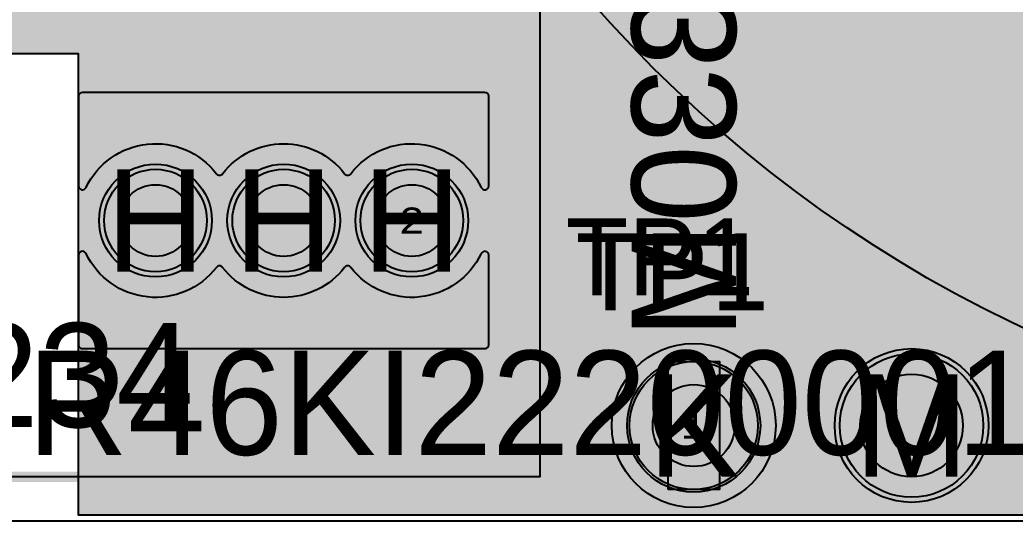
# Model space of a CAD drawing. Extents: x -23 to 289, y -67 to 135.
# Drawn here: x 19.35 to 38.77, y 0.63 to 10.42 of the extents above; entities that cross this region are included whole.
import ezdxf
from ezdxf.enums import TextEntityAlignment as Align

# ---------------------------------------------------------------- set-up
doc = ezdxf.new("R2010")
doc.units = 0
doc.header["$MEASUREMENT"] = 0
for name, color, linetype in [('ASSEMBLY_OUTLINES_TOP', 102, 'CONTINUOUS'), ('ASSEMBLY_PART_NUMBERS_BTM', 191, 'CONTINUOUS'), ('ASSEMBLY_PART_NUMBERS_TOP', 102, 'CONTINUOUS'), ('ASSEMBLY_REF_DES_TOP', 102, 'CONTINUOUS'), ('DRILL_DRAWING', 21, 'CONTINUOUS'), ('GENERATED_SILKSCREEN_TOP', 140, 'CONTINUOUS'), ('MOUNTING_HOLE_PADS_LAYER14', 150, 'CONTINUOUS'), ('MOUNTING_HOLE_PADS_LAYER15', 230, 'CONTINUOUS'), ('MOUNTING_HOLES_LAYER_BOT17', 42, 'CONTINUOUS'), ('MOUNTING_HOLES_LAYER_TOP', 42, 'CONTINUOUS'), ('PART_HOLES_LAYER_BOTTOM', 30, 'CONTINUOUS'), ('PART_HOLES_LAYER_TOP', 30, 'CONTINUOUS'), ('PART_PADS_LAYER_BOTTOM', 230, 'CONTINUOUS'), ('PART_PADS_LAYER_TOP', 150, 'CONTINUOUS'), ('PIN_NUMBERS_BTM', 8, 'CONTINUOUS'), ('PIN_NUMBERS_TOP', 8, 'CONTINUOUS'), ('PLACEMENT_OUTLINES_TOP', 130, 'CONTINUOUS'), ('PLANE_DATA_LAYER_BOTTOM', 230, 'CONTINUOUS'), ('PLANE_DATA_LAYER_TOP', 150, 'CONTINUOUS'), ('PLANE_SHAPES_LAYER_BOTTOM', 230, 'CONTINUOUS'), ('PLANE_SHAPES_LAYER_TOP', 150, 'CONTINUOUS'), ('ROUTE_BORDER', 151, 'CONTINUOUS'), ('SILKSCREEN_OUTLINES_TOP', 150, 'CONTINUOUS'), ('SILKSCREEN_REF_DES_TOP', 150, 'CONTINUOUS'), ('SOLDERMASK_PADS_BTM', 12, 'CONTINUOUS'), ('SOLDERMASK_PADS_TOP', 180, 'CONTINUOUS')]:
    doc.layers.add(name, color=color, linetype=linetype)
doc.styles.add('COURIER_NEW', font='COUR.TTF')
doc.styles.add('VERDANA', font='verdana.TTF')
doc.styles.add('VERIBEST_GERBER_0', font='txt')

msp = doc.modelspace()

# ---------------------------------------------------------------- hatches: boundary and pattern name
at = {"layer": 'MOUNTING_HOLES_LAYER_BOT17'}
h = msp.add_hatch(color=256, dxfattribs=at)
edge = h.paths.add_edge_path()
edge.add_arc((22, 6.5), 0.7, 0, 360)
h = msp.add_hatch(color=256, dxfattribs=at)
edge = h.paths.add_edge_path()
edge.add_arc((24.5, 6.5), 0.7, 0, 360)
h = msp.add_hatch(color=256, dxfattribs=at)
edge = h.paths.add_edge_path()
edge.add_arc((36.75, 2.5), 1, 0, 360)
at = {"layer": 'MOUNTING_HOLES_LAYER_TOP'}
h = msp.add_hatch(color=256, dxfattribs=at)
edge = h.paths.add_edge_path()
edge.add_arc((22, 6.5), 0.7, 0, 360)
h = msp.add_hatch(color=256, dxfattribs=at)
edge = h.paths.add_edge_path()
edge.add_arc((24.5, 6.5), 0.7, 0, 360)
h = msp.add_hatch(color=256, dxfattribs=at)
edge = h.paths.add_edge_path()
edge.add_arc((36.75, 2.5), 1, 0, 360)
at = {"layer": 'PART_HOLES_LAYER_BOTTOM'}
h = msp.add_hatch(color=256, dxfattribs=at)
edge = h.paths.add_edge_path()
edge.add_arc((27, 6.5), 0.7, 0, 360)
h = msp.add_hatch(color=256, dxfattribs=at)
edge = h.paths.add_edge_path()
edge.add_arc((32.5, 2.5), 0.8, 0, 360)
at = {"layer": 'PART_HOLES_LAYER_TOP'}
h = msp.add_hatch(color=256, dxfattribs=at)
edge = h.paths.add_edge_path()
edge.add_arc((27, 6.5), 0.7, 0, 360)
h = msp.add_hatch(color=256, dxfattribs=at)
edge = h.paths.add_edge_path()
edge.add_arc((32.5, 2.5), 0.8, 0, 360)
at = {"layer": 'PLANE_DATA_LAYER_BOTTOM'}
h = msp.add_hatch(color=256, dxfattribs=at)
h.paths.add_polyline_path([(48.75, 22.82624, -0.54958845), (48.64139, 22.75727, 0.11027068), (48.45, 22.8), (47.25, 22.8, 0.41421356), (46.8, 22.35), (46.8, 19.15, 0.41421356), (47.25, 18.7), (48.45, 18.7, 0.11027068), (48.64139, 18.74273, -0.54958845), (48.75, 18.67376), (48.75, 17.5262, -0.41421356), (48.6738, 17.45), (48.1, 17.45, 0.41421356), (47.65, 17), (47.65, 15.6, 0.41421356), (48.1, 15.15), (48.6738, 15.15, -0.41421356), (48.75, 15.0738), (48.75, 14.8262, -0.41421356), (48.6738, 14.75), (43.75001, 14.75, 0.41421356), (43.75, 14.74999), (43.75, 10.3262, -0.41421356), (43.6738, 10.25), (40.25001, 10.25, 0.41421356), (40.25, 10.24999), (40.25, 0.8262, -0.41421356), (40.1738, 0.75), (37.8006, 0.75, -0.75276508), (37.76009, 0.89074, 3.47420515), (35.73991, 0.89074, -0.75276508), (35.6994, 0.75), (33.23034, 0.75, -0.81287158), (33.19987, 0.89604, 4.79227356), (31.80013, 0.89604, -0.81287158), (31.76966, 0.75), (20.5762, 0.75, -0.41421356), (20.5, 0.8262), (20.5, 5.82383, -0.7996942), (20.64503, 5.85652, 0.56041705), (23.18957, 5.58626, -0.49283204), (23.31043, 5.58626, 0.49283254), (25.68957, 5.58626, -0.49283204), (25.81043, 5.58626, 0.7163994), (28.5, 6.5), (28.5, 6.5, 0.7163994), (25.81043, 7.41374, -0.49283204), (25.68957, 7.41374, 0.49283254), (23.31043, 7.41374, -0.49283204), (23.18957, 7.41374, 0.56041705), (20.64503, 7.14348, -0.7996942), (20.5, 7.17617), (20.5, 9.74999, 0.41421356), (20.49999, 9.75), (17.53156, 9.75, -0.19891337), (17.47768, 9.77232), (13.27232, 13.97768, -0.19890996), (13.25, 14.03156), (13.25, 14.03156), (13.25, 23.24999, 0.41421356), (13.24999, 23.25), (11.02711, 23.25, -0.41421356), (10.95091, 23.3262, -0.15784525), (10.96537, 23.37086, 0.32376498), (10.96537, 25.12914, -0.15784525), (10.95091, 25.1738, -0.41421356), (11.02711, 25.25), (13.24999, 25.25, 0.41421356), (13.25, 25.25001), (13.25, 29), (13.25, 29), (11.5, 30.75, 0.20768435), (11.5, 30.75), (0.8262, 30.75, -0.41421356), (0.75, 30.8262), (0.75, 34.4238, -0.41421356), (0.8262, 34.5), (13.21844, 34.5, -0.19891337), (13.27232, 34.47768), (15.47768, 32.27232, -0.19890996), (15.5, 32.21844), (15.5, 32.21844), (15.5, 14.25), (15.5, 14.25), (18.25, 11.5, 0.20768435), (18.25, 11.5), (21.49999, 11.5, 0.41421356), (21.5, 11.50001), (21.5, 14.9238, -0.41421356), (21.5762, 15), (38.24999, 15, 0.41421356), (38.25, 15.00001), (38.25, 23.1738, -0.41421356), (38.3262, 23.25), (48.6738, 23.25, -0.41421356), (48.75, 23.1738)], flags=0)
h.paths.add_polyline_path([(2.75, 32.65, -1), (5.75, 32.65, -1)], flags=0)
h.paths.add_polyline_path([(10.35, 31.15, 0.41421356), (11.25, 32.05), (11.25, 33.25, 0.41421356), (10.35, 34.15), (9.15, 34.15, 0.41421356), (8.25, 33.25), (8.25, 32.05, 0.41421356), (9.15, 31.15)], flags=0)
h.paths.add_polyline_path([(37.75, 10.6, 0.41421356), (38.65, 11.5), (38.65, 13.5, 0.41421356), (37.75, 14.4), (35.75, 14.4, 0.41421356), (34.85, 13.5), (34.85, 11.5, 0.41421356), (35.75, 10.6)], flags=0)
h.paths.add_polyline_path([(41.987, 18.05784, 2.70182867), (39.513, 18.05784, -0.45972627), (39.513, 17.94216, 2.70182867), (41.987, 17.94216, -0.45972627)], flags=0)
h.paths.add_polyline_path([(39.35, 12.5, -1), (43.15, 12.5, -1)], flags=0)
h.paths.add_polyline_path([(43.2, 21.5, -1), (46.3, 21.5, -1)], flags=0)
for points in [[(22, 6.5), (21.03851, 7.74897)], [(22, 6.5), (22.97422, 7.73908)], [(24.5, 6.5), (23.52578, 7.73908)], [(24.5, 6.5), (25.47422, 7.73908)], [(27, 6.5), (26.02578, 7.73908)], [(27, 6.5), (28.11454, 7.61454)], [(22, 6.5), (21.03849, 5.25104)], [(22, 6.5), (22.97422, 5.26092)], [(24.5, 6.5), (23.52578, 5.26092)], [(24.5, 6.5), (25.47422, 5.26092)], [(27, 6.5), (26.02578, 5.26092)], [(27, 6.5), (28.11454, 5.38546)], [(36.75, 2.5), (35.35262, 3.89738)], [(36.75, 2.5), (38.14738, 3.89738)], [(32.5, 2.5), (31.20868, 3.79132)], [(32.5, 2.5), (33.79132, 3.79132)], [(32.5, 2.5), (31.08912, 1.34051)], [(32.5, 2.5), (33.91088, 1.34051)], [(36.75, 2.5), (35.1797, 1.3002)], [(36.75, 2.5), (38.3203, 1.3002)]]:
    msp.add_hatch(color=256, dxfattribs=at).paths.add_polyline_path(points, is_closed=False, flags=0)
at = {"layer": 'PLANE_DATA_LAYER_TOP'}
h = msp.add_hatch(color=256, dxfattribs=at)
h.paths.add_polyline_path([(70, 7.2874, -0.22841273), (69.97127, 7.2278, 0.22841387), (69.5, 6.25), (69.5, 6.25, 0.22841387), (69.97127, 5.2722, -0.22841273), (70, 5.2126), (70, 0.7112, -0.41421356), (69.9238, 0.635), (63.58998, 0.635, -0.80148109), (63.55759, 0.78017, 4.48226814), (61.94241, 0.78017, -0.80148109), (61.91002, 0.635), (52.3262, 0.635, -0.41421356), (52.25, 0.7112), (52.25, 4.99999, 0.41421356), (52.24999, 5), (30.5762, 5, -0.41421356), (30.5, 5.0762), (30.5, 10.99999, 0.41421356), (30.49999, 11), (17.75001, 11, 0.41421356), (17.75, 10.99999), (17.75, 7.92492, -0.55036652), (17.64123, 7.85603, 0.3530344), (15.81043, 7.41374, -0.49283204), (15.68957, 7.41374, 0.49283254), (13.31043, 7.41374, -0.49283204), (13.18957, 7.41374, 0.29413505), (11.66026, 7.96102, -0.48283131), (11.5668, 8.03524), (11.5668, 8.03524, -0.19890996), (11.58912, 8.08912), (12.47768, 8.97768, -0.19891337), (12.53156, 9), (12.99999, 9, 0.41421356), (13, 9.00001), (13, 27.24999, 0.41421356), (12.99999, 27.25), (10.85521, 27.25, -0.67119963), (10.80178, 27.38053, 0.20108106), (11.25, 28.45, 0.16804571), (10.92948, 29.37672, -0.16804414), (10.9132, 29.4238), (10.9132, 29.4238, -0.41421356), (10.9894, 29.5), (14.4238, 29.5, -0.41421356), (14.5, 29.4238), (14.5, 12.75001, 0.41421356), (14.50001, 12.75), (32.4238, 12.75, -0.41421356), (32.5, 12.6738), (32.5, 8.50001, 0.41421356), (32.50001, 8.5), (52.24999, 8.5, 0.41421356), (52.25, 8.50001), (52.25, 23.1738, -0.41421356), (52.3262, 23.25), (61.1738, 23.25, -0.41421356), (61.25, 23.1738), (61.25, 14.75001, 0.41421356), (61.25001, 14.75), (69.9238, 14.75, -0.41421356), (70, 14.6738)], flags=0)
h.paths.add_polyline_path([(53.2, 21.5, -1), (56.3, 21.5, -1)], flags=0)
h.paths.add_polyline_path([(56.35, 12.5, -1), (60.15, 12.5, -1)], flags=0)
h.paths.add_polyline_path([(59.987, 18.05784, 2.70182867), (57.513, 18.05784, -0.45972627), (57.513, 17.94216, 2.70182867), (59.987, 17.94216, -0.45972627)], flags=0)
h.paths.add_polyline_path([(60.85, 12.5, -1), (64.65, 12.5, -1)], flags=0)
h.paths.add_polyline_path([(66, 6.25, -1), (68.5, 6.25, -1)], flags=0)
h.paths.add_polyline_path([(66.25, 2.75, -1), (69.75, 2.75, -1)], flags=0)
for points in [[(28.5, 8.9238, 0.41421356), (28.4238, 9), (20.5762, 9, 0.41421356), (20.5, 8.9238), (20.5, 7.17617, 0.7996942), (20.64503, 7.14348, -0.56041705), (23.18957, 7.41374, 0.49283204), (23.31043, 7.41374, -0.49283254), (25.68957, 7.41374, 0.49283204), (25.81043, 7.41374, -0.56041705), (28.35497, 7.14348, 0.7996942), (28.5, 7.17617)], [(28.5, 5.82383, 0.7996942), (28.35497, 5.85652, -0.56041705), (25.81043, 5.58626, 0.49283204), (25.68957, 5.58626, -0.49283254), (23.31043, 5.58626, 0.49283204), (23.18957, 5.58626, -0.56041705), (20.64503, 5.85652, 0.7996942), (20.5, 5.82383), (20.5, 4.0762, 0.41421356), (20.5762, 4), (28.4238, 4, 0.41421356), (28.5, 4.0762)]]:
    msp.add_hatch(color=256, dxfattribs=at).paths.add_polyline_path(points, flags=0)
for points in [[(22, 6.5), (21.03851, 7.74897)], [(22, 6.5), (22.97422, 7.73908)], [(24.5, 6.5), (23.52578, 7.73908)], [(24.5, 6.5), (25.47422, 7.73908)], [(27, 6.5), (26.02578, 7.73908)], [(27, 6.5), (27.96151, 7.74896)], [(22, 6.5), (21.03849, 5.25104)], [(22, 6.5), (22.97422, 5.26092)], [(24.5, 6.5), (23.52578, 5.26092)], [(24.5, 6.5), (25.47422, 5.26092)], [(27, 6.5), (26.02578, 5.26092)], [(27, 6.5), (27.96149, 5.25103)]]:
    msp.add_hatch(color=256, dxfattribs=at).paths.add_polyline_path(points, is_closed=False, flags=0)
at = {"layer": 'PLANE_SHAPES_LAYER_BOTTOM'}
msp.add_hatch(color=256, dxfattribs=at).paths.add_polyline_path([(48.75, 14.75), (43.75, 14.75), (43.75, 10.25), (40.25, 10.25), (40.25, 0.75), (20.5, 0.75), (20.5, 9.75), (17.5, 9.75), (13.25, 14), (13.25, 34.5), (15.5, 32.25), (15.5, 14.25), (18.25, 11.5), (21.5, 11.5), (21.5, 15), (38.25, 15), (38.25, 23.25), (48.75, 23.25)], flags=0)

# ---------------------------------------------------------------- linework, layer by layer
at = {"layer": 'ASSEMBLY_OUTLINES_TOP', "const_width": 0.2}
msp.add_lwpolyline([(24.25, 27.5, -1), (75.25, 27.5, -1)], format="xyb", close=True, dxfattribs=at)
msp.add_lwpolyline([(9.5, 1.5), (9.5, 11.5), (29.5, 11.5), (29.5, 1.5)], close=True, dxfattribs=at)
at = {"layer": 'ASSEMBLY_OUTLINES_TOP'}
msp.add_lwpolyline([(32, 1.25), (32, 3.75), (33, 3.75), (33, 1.25)], close=True, dxfattribs=at)
msp.add_circle((32.5, 2.5), 1.6, dxfattribs=at)
at = {"layer": 'GENERATED_SILKSCREEN_TOP', "const_width": 0.15}
msp.add_lwpolyline([(70.37159, 12.5, -0.50917501), (29.12841, 12.5), (27.75, 12.5, -0.41421356), (27.74999, 12.5), (27.74999, 14.6062, -0.04862819), (25.67394, 19.09802, 0.00000737), (25.67394, 19.09803, 0.04862812), (27.74999, 14.60622), (27.74999, 30.6589, 0.0000106), (27.75001, 30.65892), (27.75001, 14.6062, 0.02469306), (29.12841, 12.5), (35.275, 12.5), (35.275, 12.5), (29.12842, 12.5, 0.50917484), (70.37158, 12.5)], format="xyb", dxfattribs=at)
msp.add_lwpolyline([(9.5, 1.5), (9.5, 11.5), (29.5, 11.5), (29.5, 1.5)], close=True, dxfattribs=at)
for points in [[(33.2535, 5.076), (33.2415, 5.073), (33.2355, 5.067), (33.231, 5.0565), (33.2295, 5.0445), (33.231, 5.034), (33.2355, 5.0235), (33.2415, 5.016), (33.2535, 5.0145), (33.8385, 5.0145), (33.849, 5.016), (33.858, 5.0235), (33.8625, 5.034), (33.864, 5.0445), (33.8625, 5.0565), (33.858, 5.067), (33.849, 5.073), (33.8385, 5.076), (33.5745, 5.076), (33.5745, 6.4845), (33.573, 6.495), (33.5685, 6.5025), (33.561, 6.507), (33.5505, 6.5085), (33.543, 6.51), (33.5355, 6.51), (33.5295, 6.507), (33.5235, 6.501), (33.231, 6.09), (33.2265, 6.0795), (33.2265, 6.069), (33.231, 6.06), (33.2385, 6.0525), (33.2475, 6.0465), (33.258, 6.0435), (33.264, 6.0435), (33.2685, 6.045), (33.276, 6.054), (33.516, 6.39), (33.516, 5.076), (33.2535, 5.076)], [(30.708, 5.0445), (30.7095, 5.034), (30.717, 5.025), (30.7275, 5.0205), (30.738, 5.019), (30.7485, 5.0205), (30.7575, 5.025), (30.765, 5.034), (30.768, 5.0445), (30.768, 6.453), (31.2435, 6.453), (31.254, 6.456), (31.263, 6.462), (31.2675, 6.4725), (31.269, 6.483), (31.2675, 6.495), (31.263, 6.5055), (31.254, 6.513), (31.2435, 6.5145), (30.231, 6.5145), (30.2205, 6.513), (30.213, 6.5055), (30.207, 6.495), (30.2055, 6.483), (30.207, 6.4725), (30.213, 6.462), (30.2205, 6.456), (30.231, 6.453), (30.708, 6.453), (30.708, 5.0445)], [(32.682, 5.9445), (32.6865, 5.9475), (32.688, 5.955), (32.6925, 5.9625), (32.6925, 5.97), (32.6925, 6.279), (32.6925, 6.2865), (32.688, 6.291), (32.688, 6.2955), (32.6865, 6.297), (32.685, 6.2985), (32.682, 6.3015), (32.427, 6.5085), (32.4195, 6.5115), (32.4135, 6.513), (32.4075, 6.5145), (31.6515, 6.5145), (31.638, 6.5115), (31.629, 6.504), (31.6215, 6.495), (31.6185, 6.4845), (31.6185, 5.0445), (31.6215, 5.0325), (31.629, 5.025), (31.638, 5.0205), (31.6485, 5.019), (31.6605, 5.0205), (31.671, 5.025), (31.6785, 5.0325), (31.6815, 5.0445), (31.6815, 5.7345), (32.4075, 5.7345), (32.418, 5.736), (32.4225, 5.7375), (32.424, 5.7375), (32.427, 5.739), (32.682, 5.9445)], [(31.6815, 6.453), (32.3985, 6.453), (32.6325, 6.264), (32.6325, 5.985), (32.3985, 5.7945), (31.6815, 5.7945), (31.6815, 6.453)]]:
    msp.add_lwpolyline(points, dxfattribs=at)
msp.add_lwpolyline([(30.9, 2.5, -1), (34.1, 2.5, -1)], format="xyb", close=True, dxfattribs=at)
at = {"layer": 'MOUNTING_HOLE_PADS_LAYER14'}
for centre, radius in [((22, 6.5), 1), ((24.5, 6.5), 1), ((36.75, 2.5), 1.4)]:
    msp.add_circle(centre, radius, dxfattribs=at)
at = {"layer": 'MOUNTING_HOLE_PADS_LAYER15'}
for centre, radius in [((22, 6.5), 1), ((24.5, 6.5), 1), ((36.75, 2.5), 1.4)]:
    msp.add_circle(centre, radius, dxfattribs=at)
at = {"layer": 'MOUNTING_HOLES_LAYER_BOT17'}
for centre, radius in [((22, 6.5), 0.7), ((24.5, 6.5), 0.7), ((36.75, 2.5), 1)]:
    msp.add_circle(centre, radius, dxfattribs=at)
at = {"layer": 'MOUNTING_HOLES_LAYER_TOP'}
for centre, radius in [((22, 6.5), 0.7), ((24.5, 6.5), 0.7), ((36.75, 2.5), 1)]:
    msp.add_circle(centre, radius, dxfattribs=at)
at = {"layer": 'PART_HOLES_LAYER_BOTTOM'}
for centre, radius in [((27, 6.5), 0.7), ((32.5, 2.5), 0.8)]:
    msp.add_circle(centre, radius, dxfattribs=at)
at = {"layer": 'PART_HOLES_LAYER_TOP'}
for centre, radius in [((27, 6.5), 0.7), ((32.5, 2.5), 0.8)]:
    msp.add_circle(centre, radius, dxfattribs=at)
at = {"layer": 'PART_PADS_LAYER_BOTTOM'}
for centre, radius in [((27, 6.5), 1), ((32.5, 2.5), 1.25)]:
    msp.add_circle(centre, radius, dxfattribs=at)
at = {"layer": 'PART_PADS_LAYER_TOP'}
for centre, radius in [((27, 6.5), 1), ((32.5, 2.5), 1.25)]:
    msp.add_circle(centre, radius, dxfattribs=at)
at = {"layer": 'PLACEMENT_OUTLINES_TOP'}
msp.add_lwpolyline([(9.5, 1.5), (9.5, 11.5), (29.5, 11.5), (29.5, 1.5)], close=True, dxfattribs=at)
for centre, radius in [((49.75, 27.5), 25.5), ((32.5, 2.5), 1.6)]:
    msp.add_circle(centre, radius, dxfattribs=at)
at = {"layer": 'PLANE_DATA_LAYER_BOTTOM', "const_width": 0.75}
for points in [[(36.75, 11.5), (36.75, 10.5238)], [(22, 6.5), (21.03851, 7.74897)], [(22, 6.5), (22.97422, 7.73908)], [(24.5, 6.5), (23.52578, 7.73908)], [(24.5, 6.5), (25.47422, 7.73908)], [(27, 6.5), (26.02578, 7.73908)], [(27, 6.5), (28.11454, 7.61454)], [(22, 6.5), (21.03849, 5.25104)], [(22, 6.5), (22.97422, 5.26092)], [(24.5, 6.5), (23.52578, 5.26092)], [(24.5, 6.5), (25.47422, 5.26092)], [(27, 6.5), (26.02578, 5.26092)], [(27, 6.5), (28.11454, 5.38546)], [(36.75, 2.5), (35.35262, 3.89738)], [(36.75, 2.5), (38.14738, 3.89738)], [(32.5, 2.5), (31.20868, 3.79132)], [(32.5, 2.5), (33.79132, 3.79132)], [(32.5, 2.5), (31.08912, 1.34051)], [(32.5, 2.5), (33.91088, 1.34051)], [(36.75, 2.5), (35.1797, 1.3002)], [(36.75, 2.5), (38.3203, 1.3002)]]:
    msp.add_lwpolyline(points, dxfattribs=at)
at = {"layer": 'PLANE_DATA_LAYER_TOP'}
for points in [[(28.5, 8.9238, 0.41421356), (28.4238, 9), (20.5762, 9, 0.41421356), (20.5, 8.9238), (20.5, 7.17617, 0.7996942), (20.64503, 7.14348, -0.56041705), (23.18957, 7.41374, 0.49283204), (23.31043, 7.41374, -0.49283254), (25.68957, 7.41374, 0.49283204), (25.81043, 7.41374, -0.56041705), (28.35497, 7.14348, 0.7996942), (28.5, 7.17617)], [(28.5, 5.82383, 0.7996942), (28.35497, 5.85652, -0.56041705), (25.81043, 5.58626, 0.49283204), (25.68957, 5.58626, -0.49283254), (23.31043, 5.58626, 0.49283204), (23.18957, 5.58626, -0.56041705), (20.64503, 5.85652, 0.7996942), (20.5, 5.82383), (20.5, 4.0762, 0.41421356), (20.5762, 4), (28.4238, 4, 0.41421356), (28.5, 4.0762)]]:
    msp.add_lwpolyline(points, format="xyb", close=True, dxfattribs=at)
at = {"layer": 'PLANE_DATA_LAYER_TOP', "const_width": 0.75}
for points in [[(22, 6.5), (21.03851, 7.74897)], [(22, 6.5), (22.97422, 7.73908)], [(24.5, 6.5), (23.52578, 7.73908)], [(24.5, 6.5), (25.47422, 7.73908)], [(27, 6.5), (26.02578, 7.73908)], [(27, 6.5), (27.96151, 7.74896)], [(22, 6.5), (21.03849, 5.25104)], [(22, 6.5), (22.97422, 5.26092)], [(24.5, 6.5), (23.52578, 5.26092)], [(24.5, 6.5), (25.47422, 5.26092)], [(27, 6.5), (26.02578, 5.26092)], [(27, 6.5), (27.96149, 5.25103)]]:
    msp.add_lwpolyline(points, dxfattribs=at)
at = {"layer": 'PLANE_SHAPES_LAYER_BOTTOM'}
msp.add_lwpolyline([(48.75, 14.75), (43.75, 14.75), (43.75, 10.25), (40.25, 10.25), (40.25, 0.75), (20.5, 0.75), (20.5, 9.75), (17.5, 9.75), (13.25, 14), (13.25, 34.5), (15.5, 32.25), (15.5, 14.25), (18.25, 11.5), (21.5, 11.5), (21.5, 15), (38.25, 15), (38.25, 23.25), (48.75, 23.25)], close=True, dxfattribs=at)
at = {"layer": 'PLANE_SHAPES_LAYER_TOP'}
for points in [[(31.25, 8.5), (32.5, 8.5), (31.25, 12.75), (32.5, 12.75)], [(30.5, 8.5), (31.25, 8.5), (30.5, 11), (31.25, 11)], [(20.5, 4), (28.5, 4), (20.5, 9), (28.5, 9)], [(30.5, 5), (33.5, 5), (30.5, 8.5), (33.5, 8.5)], [(33.5, 5), (52.25, 5), (33.5, 8.5), (52.25, 8.5)]]:
    msp.add_solid(points, dxfattribs=at)
at = {"layer": 'ROUTE_BORDER'}
msp.add_lwpolyline([(0.635, 2.135), (0.635, 133, -0.41421356), (2.135, 134.5), (278, 134.5, -0.41421356), (279.5, 133), (279.5, 2.135, -0.41421356), (278, 0.635), (2.135, 0.635, -0.41421356)], format="xyb", close=True, dxfattribs=at)
at = {"layer": 'SILKSCREEN_OUTLINES_TOP'}
msp.add_lwpolyline([(9.5, 1.5), (9.5, 11.5), (29.5, 11.5), (29.5, 1.5)], close=True, dxfattribs=at)
for centre, radius in [((49.75, 27.5), 25.5), ((32.5, 2.5), 1.6)]:
    msp.add_circle(centre, radius, dxfattribs=at)
at = {"layer": 'SOLDERMASK_PADS_BTM'}
for centre, radius in [((22, 6.5), 1.1), ((24.5, 6.5), 1.1), ((27, 6.5), 1.1), ((36.75, 2.5), 1.5), ((32.5, 2.5), 1.3)]:
    msp.add_circle(centre, radius, dxfattribs=at)
at = {"layer": 'SOLDERMASK_PADS_TOP'}
for centre, radius in [((22, 6.5), 1.1), ((24.5, 6.5), 1.1), ((27, 6.5), 1.1), ((36.75, 2.5), 1.5), ((32.5, 2.5), 1.3)]:
    msp.add_circle(centre, radius, dxfattribs=at)

# ---------------------------------------------------------------- texts
at = {"layer": 'ASSEMBLY_PART_NUMBERS_BTM', "style": 'VERIBEST_GERBER_0', "text_generation_flag": 2}
msp.add_text('SRP1770TA-330M', height=2.032, rotation=90, dxfattribs=at).set_placement((31.29, 27), align=Align.TOP_LEFT)
at = {"layer": 'ASSEMBLY_PART_NUMBERS_TOP', "style": 'VERIBEST_GERBER_0'}
msp.add_text('R46KI22200001K1', height=2.032, dxfattribs=at).set_placement((19.5, 3.96), align=Align.TOP_LEFT)
at = {"layer": 'ASSEMBLY_REF_DES_TOP'}
for s, height, style, p in [('TP1', 1.5, 'VERDANA', (30.25, 6.25)), ('C234', 2.032, 'VERIBEST_GERBER_0', (16.25, 4.5))]:
    msp.add_text(s, height=height, dxfattribs=dict(at, style=style)).set_placement(p, align=Align.TOP_LEFT)
at = {"layer": 'DRILL_DRAWING', "style": 'VERIBEST_GERBER_0'}
for s, p in [('H', (22, 6.5)), ('H', (24.5, 6.5)), ('H', (27, 6.5)), ('K', (32.5, 2.5)), ('M', (36.75, 2.5))]:
    msp.add_text(s, height=2, dxfattribs=at).set_placement(p, align=Align.MIDDLE_CENTER)
at = {"layer": 'PIN_NUMBERS_BTM', "style": 'COURIER_NEW'}
for s, p in [('2', (27, 6.5)), ('1', (32.5, 2.5))]:
    msp.add_text(s, height=0.508, dxfattribs=at).set_placement(p, align=Align.MIDDLE_CENTER)
at = {"layer": 'PIN_NUMBERS_TOP', "style": 'COURIER_NEW'}
for s, p in [('2', (27, 6.5)), ('1', (32.5, 2.5))]:
    msp.add_text(s, height=0.508, dxfattribs=at).set_placement(p, align=Align.MIDDLE_CENTER)
at = {"layer": 'SILKSCREEN_REF_DES_TOP', "style": 'VERIBEST_GERBER_0'}
msp.add_text('TP1', height=1.5, dxfattribs=at).set_placement((30, 6.54), align=Align.TOP_LEFT)

doc.saveas('drawing.dxf')
